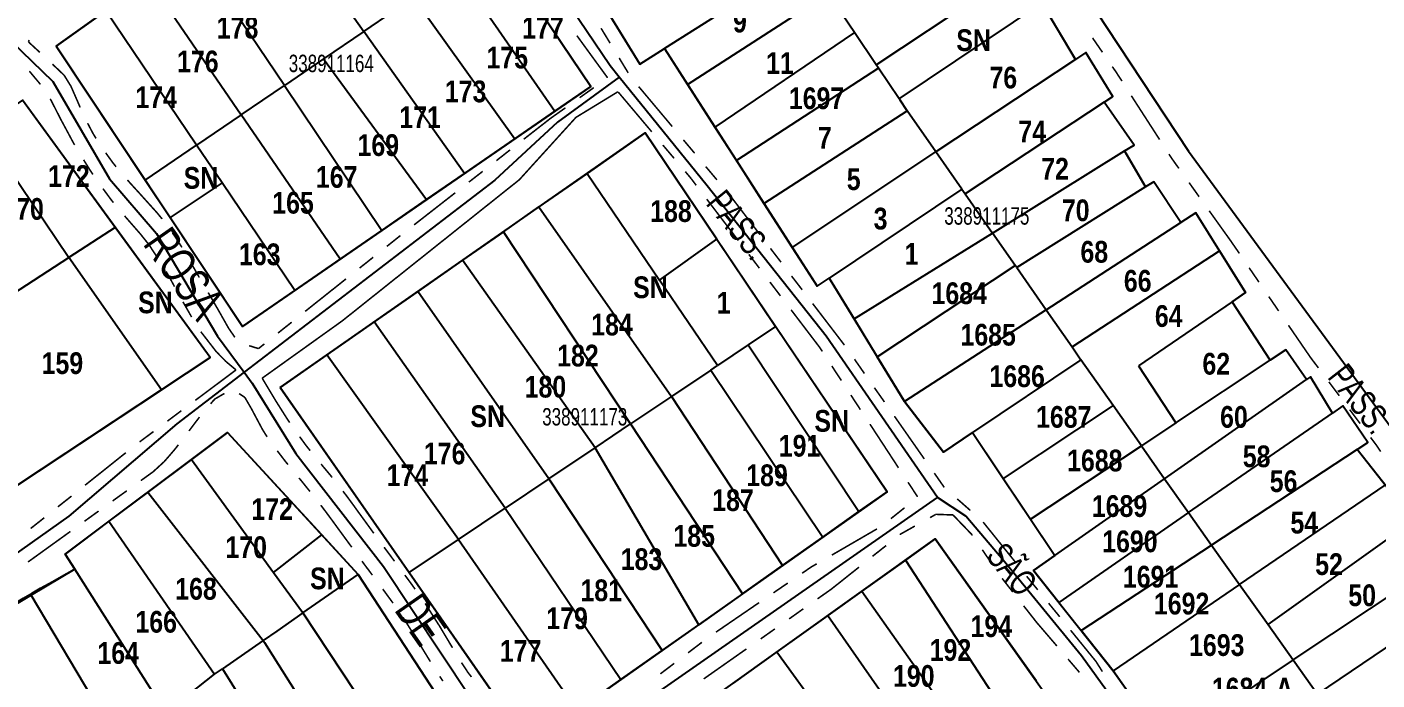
# Model space of a CAD drawing. Extents: x 204256 to 207861, y 4845615 to 4848347.
# Drawn here: x 207306.9 to 207462.1, y 4847581.7 to 4847656.8 of the extents above; entities that cross this region are included whole.
import ezdxf
from ezdxf.enums import TextEntityAlignment as Align

# ---------------------------------------------------------------- set-up
doc = ezdxf.new("R2010")
doc.units = 0
doc.header["$LTSCALE"] = 1.5
doc.header["$MEASUREMENT"] = 0
doc.linetypes.add('PHANTOMX2', pattern=[5, 2.5, -0.5, 0.5, -0.5, 0.5, -0.5])
doc.linetypes.add('TRACO_25', pattern=[8, 3, -1, 1, -1, 1, -1])
for name, color, linetype in [('CD-MALHA-LOTES', 40, 'CONTINUOUS'), ('CD_TXT_QUADRA', 7, 'CONTINUOUS'), ('LM-LIM-SETOR-FISCAL', 7, 'CONTINUOUS'), ('RU-QUADRAS', 210, 'CONTINUOUS'), ('SV-EIXO-RUA-N-PAV', 6, 'CONTINUOUS'), ('SV-RUA-NAO-PAV-S-GUIA-C-GUIA', 7, 'PHANTOMX2'), ('SV-TXT-RUA-N-PAV-S-GUIA-C-GUIA', 7, 'CONTINUOUS'), ('Th_NmrPort', 7, 'CONTINUOUS')]:
    doc.layers.add(name, color=color, linetype=linetype)
doc.styles.add('ARIAL', font='ARIAL.TTF')
doc.styles.get("Standard").update_dxf_attribs({"font": 'swisscbo.ttf'})
doc.linetypes.add('Limite', pattern='A,20,-3,[130,ltypeshp.shx,S=6.35,R=0,X=0,Y=0],-3,20', length=46)

msp = doc.modelspace()

# ---------------------------------------------------------------- linework, layer by layer
at = {"layer": 'CD-MALHA-LOTES', "linetype": 'Continuous'}
for p, q in [((207334.51, 4847671.92), (207345.6, 4847656.26)), ((207336.47, 4847650.05), (207325.89, 4847665.76)), ((207396.39, 4847664.55), (207380.18, 4847654.31)), ((207356.24, 4847663.49), (207367.57, 4847647.1)), ((207404.55, 4847652.41), (207420.71, 4847663.17)), ((207320.89, 4847662.19), (207331.5, 4847646.68)), ((207351.36, 4847660.18), (207362.96, 4847643.92)), ((207382.85, 4847650.15), (207399.03, 4847660.62)), ((207402.04, 4847656.15), (207399.03, 4847660.62)), ((207315.91, 4847658.62), (207310.22, 4847654.56)), ((207326.36, 4847643.18), (207315.91, 4847658.62)), ((207345.6, 4847656.26), (207349.1, 4847658.64)), ((207407.16, 4847648.53), (207423.6, 4847659.51)), ((207423.6, 4847659.51), (207427.46, 4847653.05)), ((207374.16, 4847657.69), (207377.33, 4847652.51)), ((207345.6, 4847656.26), (207340.96, 4847653.11)), ((207357.18, 4847639.93), (207345.6, 4847656.26)), ((207402.04, 4847656.15), (207385.99, 4847645.27)), ((207404.55, 4847652.41), (207402.04, 4847656.15)), ((207310.22, 4847654.56), (207320.46, 4847639.17)), ((207377.33, 4847652.51), (207380.18, 4847654.31)), ((207380.18, 4847654.31), (207382.85, 4847650.15)), ((207340.96, 4847653.11), (207336.47, 4847650.05)), ((207340.96, 4847653.11), (207352.82, 4847636.92)), ((207404.79, 4847652.05), (207388.46, 4847641.41)), ((207404.79, 4847652.05), (207404.55, 4847652.41)), ((207407.16, 4847648.53), (207404.79, 4847652.05)), ((207427.46, 4847653.05), (207411.4, 4847642.4)), ((207331.5, 4847646.68), (207336.47, 4847650.05)), ((207336.47, 4847650.05), (207347.69, 4847633.38)), ((207382.85, 4847650.15), (207385.99, 4847645.27)), ((207407.28, 4847648.36), (207407.16, 4847648.53)), ((207408.11, 4847647.15), (207407.28, 4847648.36)), ((207430.76, 4847648.13), (207414.77, 4847637.6)), ((207331.5, 4847646.68), (207326.36, 4847643.18)), ((207342.87, 4847630.06), (207331.5, 4847646.68)), ((207362.96, 4847643.92), (207367.57, 4847647.1)), ((207391.62, 4847636.49), (207408.11, 4847647.15)), ((207411.4, 4847642.4), (207408.11, 4847647.15)), ((207301.63, 4847645.15), (207311.67, 4847630.26)), ((207385.99, 4847645.27), (207388.46, 4847641.41)), ((207320.46, 4847639.17), (207326.36, 4847643.18)), ((207329.29, 4847638.85), (207326.36, 4847643.18)), ((207357.18, 4847639.93), (207362.96, 4847643.92)), ((207388.46, 4847641.41), (207391.62, 4847636.49)), ((207394.88, 4847631.42), (207411.4, 4847642.4)), ((207414.39, 4847638.14), (207411.4, 4847642.4)), ((207417.92, 4847633.08), (207433.11, 4847642.53)), ((207433.11, 4847642.53), (207435.52, 4847638.4)), ((207352.82, 4847636.92), (207357.18, 4847639.93)), ((207371.28, 4847639.94), (207365.74, 4847636.08)), ((207371.28, 4847639.94), (207379.61, 4847627.65)), ((207320.46, 4847639.17), (207323.32, 4847634.86)), ((207329.29, 4847638.85), (207323.32, 4847634.86)), ((207337.67, 4847626.47), (207329.29, 4847638.85)), ((207414.39, 4847638.14), (207399.12, 4847627.89)), ((207414.39, 4847638.14), (207414.77, 4847637.6)), ((207435.52, 4847638.4), (207420.71, 4847629.1)), ((207347.69, 4847633.38), (207352.82, 4847636.92)), ((207391.62, 4847636.49), (207394.88, 4847631.42)), ((207414.77, 4847637.6), (207417.92, 4847633.08)), ((207361.65, 4847633.22), (207365.74, 4847636.08)), ((207365.74, 4847636.08), (207380.98, 4847614.28)), ((207317.01, 4847633.73), (207311.67, 4847630.26)), ((207323.32, 4847634.86), (207331.66, 4847622.32)), ((207342.87, 4847630.06), (207347.69, 4847633.38)), ((207424.1, 4847624.26), (207439.59, 4847634.29)), ((207361.65, 4847633.22), (207356.97, 4847629.97)), ((207376.27, 4847611.11), (207361.65, 4847633.22)), ((207379.61, 4847627.65), (207386.21, 4847632.37)), ((207386.21, 4847632.37), (207392.97, 4847622.34)), ((207401.99, 4847623.19), (207417.92, 4847633.08)), ((207420.53, 4847629.36), (207417.92, 4847633.08)), ((207394.88, 4847631.42), (207397.74, 4847626.97)), ((207427.06, 4847619.97), (207444.02, 4847631.01)), ((207444.02, 4847631.01), (207447, 4847626.22)), ((207304.44, 4847625.55), (207311.67, 4847630.26)), ((207322.32, 4847615.04), (207311.67, 4847630.26)), ((207337.67, 4847626.47), (207342.87, 4847630.06)), ((207356.97, 4847629.97), (207351.81, 4847626.37)), ((207372.21, 4847608.38), (207356.97, 4847629.97)), ((207404.65, 4847618.84), (207420.53, 4847629.36)), ((207420.71, 4847629.1), (207420.53, 4847629.36)), ((207420.71, 4847629.1), (207424.1, 4847624.26)), ((207386.27, 4847617.83), (207379.61, 4847627.65)), ((207397.74, 4847626.97), (207399.12, 4847627.89)), ((207399.12, 4847627.89), (207401.99, 4847623.19)), ((207331.66, 4847622.32), (207337.67, 4847626.47)), ((207351.81, 4847626.37), (207346.81, 4847622.88)), ((207366.89, 4847604.81), (207351.81, 4847626.37)), ((207447, 4847626.22), (207445.47, 4847625.17)), ((207424.1, 4847624.26), (207407.79, 4847613.71)), ((207424.1, 4847624.26), (207427.06, 4847619.97)), ((207445.47, 4847625.17), (207434.72, 4847617.79)), ((207449.85, 4847618.44), (207445.47, 4847625.17)), ((207346.81, 4847622.88), (207341.33, 4847619.06)), ((207361.86, 4847601.43), (207346.81, 4847622.88)), ((207401.99, 4847623.19), (207404.65, 4847618.84)), ((207392.97, 4847622.34), (207389.82, 4847620.22)), ((207389.82, 4847620.22), (207386.27, 4847617.83)), ((207389.82, 4847620.22), (207402.55, 4847601.03)), ((207427.06, 4847619.97), (207428.08, 4847618.5)), ((207341.33, 4847619.06), (207335.98, 4847615.32)), ((207356.48, 4847597.81), (207341.33, 4847619.06)), ((207407.79, 4847613.71), (207404.65, 4847618.84)), ((207428.08, 4847618.5), (207415.6, 4847610.13)), ((207431.8, 4847613.25), (207428.08, 4847618.5)), ((207439.01, 4847611.25), (207449.85, 4847618.44)), ((207385.5, 4847617.31), (207380.98, 4847614.28)), ((207385.5, 4847617.31), (207386.27, 4847617.83)), ((207385.5, 4847617.31), (207398.39, 4847598.09)), ((207434.72, 4847617.79), (207439.01, 4847611.25)), ((207305.8, 4847604.11), (207322.32, 4847615.04)), ((207335.98, 4847615.32), (207350.82, 4847594.01)), ((207437.7, 4847604.8), (207454.02, 4847616.21)), ((207380.98, 4847614.28), (207376.27, 4847611.11)), ((207380.98, 4847614.28), (207393.75, 4847594.82)), ((207412.26, 4847607.88), (207407.79, 4847613.71)), ((207431.8, 4847613.25), (207419.15, 4847604.83)), ((207435.04, 4847608.61), (207431.8, 4847613.25)), ((207440.46, 4847600.92), (207457.03, 4847612.37)), ((207372.21, 4847608.38), (207376.27, 4847611.11)), ((207376.27, 4847611.11), (207389.17, 4847591.59)), ((207415.6, 4847610.13), (207412.26, 4847607.88)), ((207415.6, 4847610.13), (207419.15, 4847604.83)), ((207439.01, 4847611.25), (207435.04, 4847608.61)), ((207422.29, 4847600.15), (207435.04, 4847608.61)), ((207435.04, 4847608.61), (207437.7, 4847604.8)), ((207325.78, 4847607.04), (207320.76, 4847603.27)), ((207325.78, 4847607.04), (207335.22, 4847594.04)), ((207366.89, 4847604.81), (207372.21, 4847608.38)), ((207384.12, 4847588.02), (207372.21, 4847608.38)), ((207459.86, 4847608.19), (207443.11, 4847597.19)), ((207463.08, 4847604.09), (207459.86, 4847608.19)), ((207366.89, 4847604.81), (207361.86, 4847601.43)), ((207419.15, 4847604.83), (207422.29, 4847600.15)), ((207425.09, 4847595.98), (207437.7, 4847604.8)), ((207437.7, 4847604.8), (207440.46, 4847600.92)), ((207446.33, 4847592.66), (207463.08, 4847604.09)), ((207320.76, 4847603.27), (207316.27, 4847599.92)), ((207320.76, 4847603.27), (207334.02, 4847586.2)), ((207356.48, 4847597.81), (207361.86, 4847601.43)), ((207361.86, 4847601.43), (207375.16, 4847581.71)), ((207398.39, 4847598.09), (207402.55, 4847601.03)), ((207440.46, 4847600.92), (207425.53, 4847590.58)), ((207440.46, 4847600.92), (207443.11, 4847597.19)), ((207316.27, 4847599.92), (207328.44, 4847582.33)), ((207422.29, 4847600.15), (207425.09, 4847595.98)), ((207449.61, 4847588.03), (207466.32, 4847599.98)), ((207335.22, 4847594.04), (207340.77, 4847598.37)), ((207344.97, 4847593.8), (207340.77, 4847598.37)), ((207350.82, 4847594.01), (207356.48, 4847597.81)), ((207356.48, 4847597.81), (207370.14, 4847578.17)), ((207393.75, 4847594.82), (207398.39, 4847598.09)), ((207428.12, 4847587.34), (207443.11, 4847597.19)), ((207443.11, 4847597.19), (207446.33, 4847592.66)), ((207389.17, 4847591.59), (207393.75, 4847594.82)), ((207407.89, 4847595.46), (207402.87, 4847591.87)), ((207407.89, 4847595.46), (207418.85, 4847578.67)), ((207422.61, 4847594.25), (207425.09, 4847595.98)), ((207452.49, 4847583.98), (207469.86, 4847595.54)), ((207312.35, 4847594.41), (207307.32, 4847591.41)), ((207322.79, 4847577.96), (207312.35, 4847594.41)), ((207335.22, 4847594.04), (207338.53, 4847589.48)), ((207338.6, 4847589.38), (207344.97, 4847593.8)), ((207350.82, 4847594.01), (207364.59, 4847574.25)), ((207425.53, 4847590.58), (207422.61, 4847594.25)), ((207389.17, 4847591.59), (207384.12, 4847588.02)), ((207402.87, 4847591.87), (207398.99, 4847589.09)), ((207402.87, 4847591.87), (207414.39, 4847575.59)), ((207446.33, 4847592.66), (207431.79, 4847582.73)), ((207446.33, 4847592.66), (207449.61, 4847588.03)), ((207307.32, 4847591.41), (207301.73, 4847588.07)), ((207317.64, 4847574.13), (207307.32, 4847591.41)), ((207425.53, 4847590.58), (207428.12, 4847587.34)), ((207455.31, 4847580.02), (207471.65, 4847591.16)), ((207338.6, 4847589.38), (207335.58, 4847587.28)), ((207338.6, 4847589.38), (207351.82, 4847569.43)), ((207398.99, 4847589.09), (207393.12, 4847584.89)), ((207398.99, 4847589.09), (207410.35, 4847572.79)), ((207335.58, 4847587.28), (207334.02, 4847586.2)), ((207379.93, 4847585.07), (207384.12, 4847588.02)), ((207431.79, 4847582.73), (207428.12, 4847587.34)), ((207449.61, 4847588.03), (207452.49, 4847583.98)), ((207334.02, 4847586.2), (207329.33, 4847582.94)), ((207334.02, 4847586.2), (207334.19, 4847585.98)), ((207334.19, 4847585.98), (207346.88, 4847565.9)), ((207375.16, 4847581.71), (207379.93, 4847585.07)), ((207393.12, 4847584.89), (207388.1, 4847581.3)), ((207393.12, 4847584.89), (207404.73, 4847568.91)), ((207452.49, 4847583.98), (207437.84, 4847574.22)), ((207452.49, 4847583.98), (207455.31, 4847580.02)), ((207324.57, 4847579.26), (207328.44, 4847582.33)), ((207328.44, 4847582.33), (207329.33, 4847582.94)), ((207329.33, 4847582.94), (207342.18, 4847562.55)), ((207435.25, 4847577.83), (207431.79, 4847582.73)), ((207370.14, 4847578.17), (207375.16, 4847581.71))]:
    msp.add_line(p, q, dxfattribs=at)
for points in [[(207367.57, 4847647.1), (207371.7, 4847649.95), (207360.59, 4847666.45)], [(207430.76, 4847648.13), (207431.74, 4847648.77), (207428.64, 4847653.85), (207427.46, 4847653.05)], [(207317.01, 4847633.73), (207306.36, 4847648.35), (207301.63, 4847645.15)], [(207433.11, 4847642.53), (207434.22, 4847643.2), (207430.76, 4847648.13)], [(207386.21, 4847632.37), (207377.96, 4847644.6), (207371.28, 4847639.94)], [(207439.59, 4847634.29), (207436.45, 4847638.98), (207435.52, 4847638.4)], [(207444.02, 4847631.01), (207441.29, 4847635.39), (207439.59, 4847634.29)], [(207322.32, 4847615.04), (207327.93, 4847618.75), (207317.01, 4847633.73)], [(207402.55, 4847601.03), (207405.8, 4847603.32), (207392.97, 4847622.34)], [(207454.02, 4847616.21), (207451.65, 4847619.64), (207449.85, 4847618.44)], [(207457.03, 4847612.37), (207454.5, 4847616.55), (207454.02, 4847616.21)], [(207459.86, 4847608.19), (207461.08, 4847608.99), (207458.22, 4847613.2), (207457.03, 4847612.37)], [(207340.77, 4847598.37), (207329.94, 4847610.15), (207325.78, 4847607.04)], [(207366.89, 4847604.81), (207366.96, 4847604.7), (207379.93, 4847585.07)], [(207316.27, 4847599.92), (207311.24, 4847596.15), (207312.35, 4847594.41)], [(207422.96, 4847581.51), (207411.31, 4847597.91), (207407.89, 4847595.46)], [(207351.82, 4847569.43), (207357.98, 4847573.82), (207344.97, 4847593.8)], [(207338.6, 4847589.38), (207338.53, 4847589.48)]]:
    msp.add_lwpolyline(points, dxfattribs=at)
at = {"layer": 'LM-LIM-SETOR-FISCAL', "linetype": 'Limite', "ltscale": 0.1, "const_width": 0.13, "flags": 128}
msp.add_lwpolyline([(204255.91, 4845774.54), (204446.84, 4845974), (204535.1, 4846039.96), (204560.77, 4846069.41), (204570.54, 4846097.54), (204632.4, 4846153.82), (204654.94, 4846153.05), (205078.23, 4846433.21), (204983.84, 4846565.04), (204273.38, 4846554.21), (204347.03, 4846594.12), (204378.32, 4846626.2), (204398.13, 4846660.67), (204526.98, 4846971.03), (204438.64, 4847114.19), (204402.08, 4847237.98), (204373.18, 4847447.79), (204373.2, 4847552.6), (204365.79, 4847552.5), (205446.22, 4847576.17), (205460.3, 4847496.97), (205556.14, 4847515.7), (205660.88, 4847539.89), (205654.63, 4847591.47), (205807.66, 4847598.84), (205876.3, 4847605.11), (205880.92, 4847594.37), (205947.96, 4847607.22), (205959.47, 4847609.16), (205968.56, 4847603.73), (205972.79, 4847599.34), (206017.95, 4847599.66), (206211.07, 4847610.99), (206253.35, 4847609.47), (206274.49, 4847604.21), (206283.85, 4847619.28), (206186.17, 4847750.07), (206524.96, 4848001.52), (206519.68, 4848013.26), (206960.49, 4848346.74), (206966.87, 4848336.83), (206987.16, 4848307.84), (207005.71, 4848281.99), (207017.4, 4848267.11), (206974.73, 4848235.13), (206955.48, 4848219.86), (206950.26, 4848216.07), (206955.58, 4848209.27), (206959.42, 4848202.77), (206982.67, 4848172.12), (206995.35, 4848155.22), (207005.92, 4848142.54), (207020.41, 4848120.82), (207031.95, 4848105.77), (207060.87, 4848065.4), (207066.5, 4848058.01), (207069.11, 4848053.33), (207069.26, 4848049.8), (207069.37, 4848045.04), (207075.04, 4848034.33), (207087.01, 4848019.05), (207090.77, 4848014.03), (207100.06, 4848001.48), (207111.59, 4847986.15), (207126.09, 4847965.9), (207130.37, 4847960.22), (207134.22, 4847955.66), (207145.03, 4847940.16), (207159.13, 4847921.36), (207169.47, 4847906.92), (207186.34, 4847883.83), (207193.03, 4847885.67), (207202.51, 4847892.47), (207242.67, 4847921.29), (207248.23, 4847915.4), (207260.72, 4847896.98), (207285.87, 4847860.83), (207310.76, 4847826.26), (207315.6, 4847819.35), (207328.91, 4847799.72), (207333.8, 4847793.43), (207340.01, 4847785.42), (207350.49, 4847771.92), (207365.1, 4847750.55), (207367.63, 4847745.51), (207368.81, 4847743.14), (207390.62, 4847713.26), (207400.06, 4847698.96), (207410.24, 4847685.38), (207427.79, 4847661.69), (207431.06, 4847656.73), (207440.44, 4847642.51), (207457.67, 4847619.01), (207463.75, 4847610.71), (207498.88, 4847562.81), (207506.17, 4847553.18), (207511.91, 4847545.61), (207531.85, 4847519.47), (207540.14, 4847507.78), (207556.36, 4847486.66), (207571.87, 4847465.34), (207564.83, 4847458.43), (207551.89, 4847445.71), (207534.74, 4847428.33), (207518.94, 4847409.14), (207499.11, 4847384.81), (207498.17, 4847383.65), (207496.47, 4847381.56), (207486.15, 4847368.88), (207482.26, 4847364.11), (207477.47, 4847358.01), (207465.6, 4847339.64), (207465.56, 4847339.57), (207453.37, 4847317.61), (207438.93, 4847286.56), (207430.8, 4847269.09), (207410.93, 4847225.64), (207406.21, 4847217.15), (207396.71, 4847200.13), (207391.02, 4847192.25), (207379.11, 4847175.75), (207360.52, 4847152.72), (207355.52, 4847146.52), (207336.47, 4847121.03), (207323.47, 4847103.64), (207318.06, 4847094.89), (207310.15, 4847082.08), (207305.19, 4847073.38), (207304.65, 4847072.43), (207303.79, 4847070.78), (207287.7, 4847039.93), (207271.61, 4847010.96), (207261.28, 4846991.91), (207237.73, 4846950.07), (207236, 4846947.01), (207246.02, 4846928.73), (207251.02, 4846918.92), (207261.83, 4846899.5), (207265.63, 4846893.3), (207284.85, 4846863.07), (207289.66, 4846855.66), (207307.47, 4846827.84), (207314.88, 4846816.63), (207320.06, 4846808.15), (207332.53, 4846791.25), (207339.11, 4846782.58), (207345.12, 4846773.87), (207348.76, 4846768.8), (207357.76, 4846756.36), (207363.08, 4846749.04), (207366.95, 4846743.73), (207375.37, 4846734.54), (207383.22, 4846728.41), (207384.7, 4846727.73), (207392.17, 4846724.3), (207394.9, 4846723.05), (207402.49, 4846720.73), (207417.51, 4846716.14), (207437.03, 4846709.56), (207455.89, 4846703.64), (207460.62, 4846701.8), (207464.4, 4846700.29), (207467.39, 4846699.09), (207481.11, 4846693.55), (207488.13, 4846690.92), (207492.95, 4846689.16), (207510.17, 4846679.84), (207529.47, 4846668.22), (207543.72, 4846659.45), (207561.49, 4846646.95), (207570.84, 4846639.98), (207577.05, 4846635.29), (207586.86, 4846628.1), (207606.11, 4846612.63), (207623.66, 4846599.69), (207639.45, 4846588.94), (207662.08, 4846572.67), (207671.27, 4846565.58), (207685.28, 4846561.61), (207697.24, 4846558.13), (207709.78, 4846554.65), (207731.23, 4846549.14), (207735.6, 4846547.91), (207745.02, 4846545.25), (207762.81, 4846541.24), (207775.65, 4846538.39), (207787.75, 4846535.54), (207783.77, 4846513.63), (207781.5, 4846502.37), (207779.56, 4846492.81), (207778.5, 4846480), (207783.13, 4846476.08), (207788.36, 4846474.34), (207788.71, 4846474.22), (207798.97, 4846471.45), (207842.08, 4846460.36), (207844.37, 4846459.93), (207847.21, 4846459.39), (207851.95, 4846457.87), (207854.6, 4846457.02), (207858.96, 4846455.96), (207860.74, 4846451.34), (207859.67, 4846437.09), (207856.83, 4846420), (207854.33, 4846403.63), (207846.53, 4846396.15), (207836.81, 4846356.4), (207833.21, 4846341.98), (207827.16, 4846317.88), (207806.6, 4846238.03), (207795.3, 4846194.29), (207792.57, 4846183.36), (207787.76, 4846165.39), (207754.01, 4846025.3), (207739.36, 4845961), (207739.21, 4845960.34), (207737.77, 4845953.31), (207733.28, 4845938.2), (207726.95, 4845910.14), (207723, 4845891.36), (207741.21, 4845886.65), (207760.55, 4845879.79), (207773.24, 4845875.33), (207781.18, 4845873.09), (207785.9, 4845871.77), (207797.77, 4845868.36), (207799.24, 4845867.93), (207814.84, 4845863.98), (207831.48, 4845857.74), (207850.72, 4845850.88), (207842.01, 4845830.09), (207833.57, 4845800.72), (207825.14, 4845777.91), (207814.83, 4845746.81), (207813.3, 4845742.3), (207812.54, 4845740.05), (207809.34, 4845729.53), (207804.2, 4845714.63), (207791.7, 4845677.75), (207783.5, 4845679.57), (207766.81, 4845685.02), (207754.43, 4845688.82), (207739.64, 4845691.3), (207722.13, 4845693.94), (207717.1, 4845694.68), (207690.08, 4845700.62), (207680.08, 4845702.89), (207670.03, 4845704.98), (207667.81, 4845700.16), (207660.99, 4845676.98), (207660.54, 4845673.8), (207657.39, 4845659.57), (207656.59, 4845656.53), (207655.95, 4845653.98), (207650.56, 4845639.59), (207647.27, 4845633.02), (207644.17, 4845622.85), (207641.37, 4845615.1), (207618.1, 4845615.4), (207601.33, 4845615.86), (207592.93, 4845615.82), (207543.69, 4845617.43), (207493.78, 4845618.83), (207471.28, 4845620.61), (207442.67, 4845621.38), (207409.05, 4845621.45), (207395.8, 4845621.64), (207345.61, 4845622.76), (207297.34, 4845623.66), (207294.87, 4845656.58), (207289.29, 4845728.51), (207262.54, 4845726.7), (207256.04, 4845726.92), (207223.17, 4845727.38), (207195.16, 4845729.67), (207135.61, 4845730.44), (207094.04, 4845731.93), (207071.52, 4845732.83), (207036.85, 4845734.18), (207004.87, 4845734.18), (206995.29, 4845734.45), (206955.41, 4845735.22), (205304.22, 4845806.54), (205065.89, 4845798.29), (204762.24, 4845774.02), (204255.91, 4845774.54)], close=True, dxfattribs=at)
at = {"layer": 'RU-QUADRAS', "color": 6, "linetype": 'Continuous'}
for points in [[(207310.22, 4847654.56), (207349.62, 4847682.72), (207371.7, 4847649.95), (207331.66, 4847622.32)], [(207335.98, 4847615.32), (207377.96, 4847644.6), (207405.8, 4847603.32), (207364.59, 4847574.25)], [(207369.77, 4847568.18), (207411.31, 4847597.91), (207433.51, 4847566.67), (207388.16, 4847532.96)]]:
    msp.add_lwpolyline(points, close=True, dxfattribs=at)
for points in [[(207368.12, 4847667.54), (207377.33, 4847652.51), (207380.18, 4847654.31), (207397.74, 4847626.97), (207399.12, 4847627.89), (207407.79, 4847613.71), (207412.26, 4847607.88), (207415.6, 4847610.13), (207425.09, 4847595.98), (207422.61, 4847594.25), (207431.79, 4847582.73), (207445.81, 4847563.01)], [(207466.32, 4847599.98), (207459.86, 4847608.19), (207461.08, 4847608.99), (207458.22, 4847613.2), (207457.03, 4847612.37), (207454.5, 4847616.55), (207454.02, 4847616.21), (207451.65, 4847619.64), (207449.85, 4847618.44), (207445.47, 4847625.17), (207447, 4847626.22), (207441.29, 4847635.39), (207439.59, 4847634.29), (207436.45, 4847638.98), (207435.51, 4847638.41), (207433.11, 4847642.53), (207434.22, 4847643.2), (207430.76, 4847648.13), (207431.74, 4847648.77), (207428.64, 4847653.85), (207427.46, 4847653.05), (207421.25, 4847663.53)], [(207305.8, 4847604.11), (207327.93, 4847618.75), (207306.36, 4847648.35)]]:
    msp.add_lwpolyline(points, dxfattribs=at)
msp.add_lwpolyline([(207282.03, 4847574.98, -0.034189), (207312.35, 4847594.41), (207311.24, 4847596.15), (207329.94, 4847610.15), (207344.96, 4847593.81), (207357.98, 4847573.82), (207332.46, 4847555.57), (207319.93, 4847551.05), (207320.59, 4847549.48), (207310.2, 4847543.25), (207310.58, 4847542.48), (207291.34, 4847530.21)], format="xyb", dxfattribs=at)
at = {"layer": 'SV-EIXO-RUA-N-PAV'}
for points in [[(207242.67, 4847921.29), (207248.23, 4847915.4), (207310.76, 4847826.26), (207315.6, 4847819.35), (207328.91, 4847799.72), (207350.49, 4847771.92), (207365.1, 4847750.55), (207367.63, 4847745.51), (207368.81, 4847743.14), (207390.62, 4847713.26), (207427.79, 4847661.69), (207431.06, 4847656.73), (207440.44, 4847642.51), (207498.88, 4847562.81), (207546.2, 4847500.33), (207571.87, 4847465.34)], [(207459.7, 4847543.73), (207443.66, 4847564.81), (207438.8, 4847569.86), (207435.19, 4847572.2), (207433.21, 4847577.43), (207428.16, 4847584.46), (207419.15, 4847595.45), (207414.83, 4847600.5), (207411.58, 4847602.66), (207398.79, 4847621.22), (207385.09, 4847638.52), (207374.98, 4847651), (207373.92, 4847652.31), (207355.9, 4847678.98), (207352.48, 4847684.2), (207342.56, 4847699.34), (207320.26, 4847729.61), (207313.28, 4847739.08), (207288.41, 4847773.5), (207263.9, 4847806.57), (207236.42, 4847843.6), (207220.38, 4847865.77), (207202.51, 4847892.47)], [(207274.98, 4847700.69), (207295.62, 4847668.71), (207304.45, 4847655.73), (207305.04, 4847655.16), (207309.85, 4847650.5), (207316.34, 4847639.33), (207321.75, 4847633.02), (207328.78, 4847621.22), (207331.83, 4847617.06), (207332.74, 4847615.81), (207337.79, 4847607.7), (207347.88, 4847594.73), (207357.79, 4847579.77), (207363.38, 4847572.02), (207365.03, 4847570.44), (207367.34, 4847568.24), (207377.52, 4847549.4), (207387.98, 4847527.6)], [(207374.98, 4847651), (207367.88, 4847645.82), (207360.67, 4847639.15), (207331.83, 4847617.06), (207324.09, 4847611.13), (207311.66, 4847600.5), (207256.51, 4847561.39), (207217.49, 4847536.79), (207215.72, 4847534.76), (207215.29, 4847534.03), (207211.55, 4847529.94), (207182.71, 4847509.94), (207159.47, 4847491.02), (207069.99, 4847422.08), (207011.33, 4847380.54), (206974.21, 4847356.58), (206955.45, 4847341.36)], [(206955.45, 4847279.71), (206995.65, 4847309.27), (207028.09, 4847331.26), (207055.3, 4847351.62), (207089.54, 4847376.67), (207128.74, 4847404.87), (207201.19, 4847460.92), (207238.4, 4847489.66), (207241.6, 4847492.19), (207248.67, 4847497.41), (207286.88, 4847520.12), (207337.43, 4847552.83), (207365.03, 4847570.44), (207368.78, 4847572.83), (207411.58, 4847602.66)]]:
    msp.add_lwpolyline(points, dxfattribs=at)
at = {"layer": 'SV-RUA-NAO-PAV-S-GUIA-C-GUIA', "const_width": 0.18}
for points in [[(207372.89, 4847656.63), (207373.93, 4847654.92)], [(207307.11, 4847655.28), (207307.03, 4847655.06)], [(207307.03, 4847655.06), (207308.33, 4847653.86)], [(207373.64, 4847650.93), (207370.11, 4847655.78)], [(207430.56, 4847653.87), (207429.42, 4847655.52)], [(207309.79, 4847652.5), (207310.52, 4847651.81)], [(207374.97, 4847653.21), (207376.01, 4847651.5)], [(207432.09, 4847651.65), (207431.69, 4847652.22)], [(207308.41, 4847650.17), (207307.13, 4847651.7)], [(207310.52, 4847651.81), (207311.13, 4847651.23)], [(207311.13, 4847651.23), (207311.74, 4847650.24)], [(207432.25, 4847651.4), (207432.09, 4847651.65)], [(207432.8, 4847650.56), (207432.25, 4847651.4)], [(207311.74, 4847650.24), (207311.92, 4847649.95)], [(207311.92, 4847649.95), (207312.98, 4847647.52)], [(207370.42, 4847648.64), (207372.05, 4847649.8)], [(207378.72, 4847644.72), (207374.85, 4847649.31)], [(207377.22, 4847649.92), (207381.08, 4847645.32)], [(207437.13, 4847643.83), (207433.88, 4847648.87)], [(207309.58, 4847648.43), (207309.53, 4847648.51)], [(207309.99, 4847647.63), (207309.58, 4847648.43)], [(207310.84, 4847645.97), (207309.99, 4847647.63)], [(207367.05, 4847646.25), (207368.79, 4847647.48)], [(207310.91, 4847645.85), (207310.84, 4847645.97)], [(207312.23, 4847643.39), (207310.91, 4847645.85)], [(207364, 4847643.87), (207366.36, 4847645.71)], [(207366.36, 4847645.71), (207367.05, 4847646.25)], [(207313.83, 4847645.71), (207314.3, 4847644.82)], [(207314.3, 4847644.82), (207314.46, 4847644.52)], [(207314.46, 4847644.52), (207314.8, 4847643.96)], [(207312.34, 4847643.21), (207312.23, 4847643.39)], [(207360.85, 4847641.4), (207362.42, 4847642.64)], [(207381.29, 4847641.67), (207380, 4847643.19)], [(207382.36, 4847643.79), (207383.65, 4847642.26)], [(207313.94, 4847640.58), (207313.37, 4847641.5)], [(207315.91, 4847642.3), (207316.5, 4847641.49)], [(207316.5, 4847641.49), (207316.74, 4847641.15)], [(207316.74, 4847641.15), (207317.11, 4847640.7)], [(207438.51, 4847641.69), (207438.21, 4847642.15)], [(207438.77, 4847641.32), (207438.51, 4847641.69)], [(207439.35, 4847640.51), (207438.77, 4847641.32)], [(207314.44, 4847639.81), (207313.94, 4847640.58)], [(207357.69, 4847638.94), (207359.27, 4847640.17)], [(207383.18, 4847639.43), (207382.58, 4847640.14)], [(207384.93, 4847640.72), (207386.22, 4847639.19)], [(207316.54, 4847636.9), (207315.6, 4847638.18)], [(207318.41, 4847639.18), (207318.69, 4847638.86)], [(207318.69, 4847638.86), (207319.75, 4847637.7)], [(207383.23, 4847639.37), (207383.18, 4847639.43)], [(207383.83, 4847638.57), (207383.23, 4847639.37)], [(207441.68, 4847637.25), (207440.52, 4847638.88)], [(207316.8, 4847636.58), (207316.54, 4847636.9)], [(207319.75, 4847637.7), (207319.84, 4847637.6)], [(207319.84, 4847637.6), (207321.76, 4847635.47)], [(207351.39, 4847634.02), (207356.12, 4847637.71)], [(207388.68, 4847632.21), (207385.04, 4847636.98)], [(207387.51, 4847637.66), (207387.69, 4847637.44)], [(207387.69, 4847637.44), (207391.16, 4847632.9)], [(207318.87, 4847634.15), (207318.08, 4847635.05)], [(207321.76, 4847635.47), (207321.84, 4847635.38)], [(207321.84, 4847635.38), (207322.4, 4847634.7)], [(207445.38, 4847632.08), (207442.84, 4847635.63)], [(207319.4, 4847633.54), (207318.87, 4847634.15)], [(207319.86, 4847633.02), (207319.4, 4847633.54)], [(207320.05, 4847632.78), (207319.86, 4847633.02)], [(207320.88, 4847631.75), (207320.05, 4847632.78)], [(207321.25, 4847631.18), (207320.88, 4847631.75)], [(207323.59, 4847633.09), (207324.1, 4847632.35)], [(207324.1, 4847632.35), (207324.68, 4847631.42)], [(207348.25, 4847631.54), (207349.81, 4847632.79)], [(207445.74, 4847631.55), (207445.38, 4847632.08)], [(207321.8, 4847630.35), (207321.25, 4847631.18)], [(207345.12, 4847629.05), (207346.68, 4847630.29)], [(207391.1, 4847629.03), (207389.89, 4847630.62)], [(207392.37, 4847631.31), (207393.59, 4847629.72)], [(207446.31, 4847630.73), (207445.74, 4847631.55)], [(207323.27, 4847627.94), (207322.86, 4847628.66)], [(207325.69, 4847629.69), (207326.19, 4847628.82)], [(207326.19, 4847628.82), (207326.57, 4847628.15)], [(207448.56, 4847627.43), (207447.43, 4847629.08)], [(207323.35, 4847627.79), (207323.27, 4847627.94)], [(207323.83, 4847626.91), (207323.35, 4847627.79)], [(207326.57, 4847628.15), (207326.68, 4847627.96)], [(207338.86, 4847624.07), (207343.55, 4847627.8)], [(207393.52, 4847625.85), (207392.31, 4847627.44)], [(207394.8, 4847628.13), (207396.02, 4847626.55)], [(207327.7, 4847626.23), (207327.98, 4847625.75)], [(207327.98, 4847625.75), (207328.7, 4847624.5)], [(207450.82, 4847624.12), (207449.69, 4847625.77)], [(207325.79, 4847623.42), (207324.8, 4847625.16)], [(207328.7, 4847624.5), (207328.79, 4847624.35)], [(207328.79, 4847624.35), (207329.69, 4847622.76)], [(207398.02, 4847619.94), (207394.74, 4847624.25)], [(207397.23, 4847624.96), (207400.88, 4847620.19)], [(207329.69, 4847622.76), (207330.05, 4847622.12)], [(207335.73, 4847621.57), (207337.3, 4847622.82)], [(207454.45, 4847618.82), (207451.95, 4847622.47)], [(207328.66, 4847619.39), (207326.85, 4847621.73)], [(207330.05, 4847622.12), (207330.77, 4847621.08)], [(207328.7, 4847619.36), (207328.66, 4847619.39)], [(207329.72, 4847618.32), (207328.7, 4847619.36)], [(207332.41, 4847620.12), (207333.37, 4847619.82)], [(207333.37, 4847619.82), (207333.48, 4847619.78)], [(207333.48, 4847619.78), (207334.17, 4847620.33)], [(207333.48, 4847619.78), (207333.48, 4847619.78)], [(207398.34, 4847619.46), (207398.02, 4847619.94)], [(207330.13, 4847617.97), (207329.72, 4847618.32)], [(207330.9, 4847617.33), (207330.13, 4847617.97)], [(207400.53, 4847616.11), (207399.43, 4847617.78)], [(207402.04, 4847618.56), (207403.18, 4847616.92)], [(207454.79, 4847618.36), (207454.45, 4847618.82)], [(207455.4, 4847617.56), (207454.79, 4847618.36)], [(207326.22, 4847613.83), (207330.22, 4847616.82)], [(207330.22, 4847616.82), (207330.9, 4847617.33)], [(207333.91, 4847616.38), (207334.94, 4847614.66)], [(207334.94, 4847614.66), (207335.45, 4847613.81)], [(207404.33, 4847615.28), (207405.48, 4847613.65)], [(207457.8, 4847614.36), (207456.6, 4847615.96)], [(207328.46, 4847613.98), (207327.98, 4847613.44)], [(207328.7, 4847614.12), (207328.46, 4847613.98)], [(207329.56, 4847614.62), (207328.7, 4847614.12)], [(207331.91, 4847614.18), (207331.26, 4847614.61)], [(207332.02, 4847613.99), (207331.91, 4847614.18)], [(207332.68, 4847612.86), (207332.02, 4847613.99)], [(207335.45, 4847613.81), (207336.52, 4847612.12)], [(207402.72, 4847612.76), (207401.62, 4847614.44)], [(207323.01, 4847611.44), (207324.61, 4847612.64)], [(207326.7, 4847611.9), (207326.24, 4847611.31)], [(207333, 4847612.25), (207332.68, 4847612.86)], [(207334.01, 4847610.36), (207333, 4847612.25)], [(207336.52, 4847612.12), (207336.77, 4847611.73)], [(207336.77, 4847611.73), (207337.07, 4847611.28)], [(207406.63, 4847612.01), (207410.07, 4847607.09)], [(207460.2, 4847611.16), (207459, 4847612.76)], [(207319.81, 4847609.05), (207321.41, 4847610.24)], [(207326.24, 4847611.31), (207325.49, 4847610.31)], [(207334.48, 4847609.64), (207334.01, 4847610.36)], [(207407.1, 4847606.07), (207403.82, 4847611.09)], [(207324.27, 4847608.72), (207323.86, 4847608.19)], [(207338.22, 4847609.65), (207338.81, 4847608.84)], [(207338.81, 4847608.84), (207339.01, 4847608.57)], [(207339.01, 4847608.57), (207339.43, 4847608.05)], [(207462.04, 4847608.71), (207461.4, 4847609.56)], [(207462.56, 4847607.94), (207462.04, 4847608.71)], [(207313.54, 4847604.07), (207318.23, 4847607.81)], [(207322.99, 4847607.18), (207322.65, 4847606.79)], [(207323.86, 4847608.19), (207322.99, 4847607.18)], [(207336.61, 4847606.77), (207335.65, 4847608.02)], [(207321.25, 4847605.53), (207319.96, 4847604.6)], [(207321.43, 4847605.66), (207321.25, 4847605.53)], [(207321.56, 4847605.79), (207321.43, 4847605.66)], [(207322.65, 4847606.79), (207321.56, 4847605.79)], [(207336.88, 4847606.44), (207336.61, 4847606.77)], [(207340.69, 4847606.5), (207340.9, 4847606.24)], [(207340.9, 4847606.24), (207341.33, 4847605.73)], [(207341.33, 4847605.73), (207341.86, 4847605.09)], [(207411.22, 4847605.46), (207412.36, 4847603.82)], [(207338.44, 4847604.55), (207338.15, 4847604.9)], [(207338.78, 4847604.12), (207338.44, 4847604.55)], [(207339.39, 4847603.37), (207338.78, 4847604.12)], [(207341.86, 4847605.09), (207341.96, 4847604.96)], [(207409.3, 4847602.73), (207408.2, 4847604.4)], [(207310.41, 4847601.58), (207311.98, 4847602.82)], [(207318.34, 4847603.43), (207316.71, 4847602.26)], [(207339.41, 4847603.35), (207339.39, 4847603.37)], [(207343.2, 4847603.38), (207343.62, 4847602.84)], [(207343.62, 4847602.84), (207344.4, 4847601.78)], [(207413.86, 4847602.49), (207415.36, 4847601.17)], [(207315.09, 4847601.09), (207313.47, 4847599.92)], [(207340.75, 4847601.64), (207340.65, 4847601.77)], [(207341.25, 4847600.98), (207340.75, 4847601.64)], [(207341.65, 4847600.44), (207341.25, 4847600.98)], [(207344.4, 4847601.78), (207344.51, 4847601.63)], [(207344.51, 4847601.63), (207344.98, 4847600.97)], [(207344.98, 4847600.97), (207345.39, 4847600.41)], [(207406.23, 4847600.22), (207407.79, 4847601.47)], [(207411.4, 4847600.72), (207410.73, 4847600.34)], [(207411.63, 4847600.71), (207411.4, 4847600.72)], [(207413.37, 4847600.65), (207411.63, 4847600.71)], [(207307.28, 4847599.09), (207308.85, 4847600.33)], [(207341.85, 4847600.17), (207341.65, 4847600.44)], [(207343.42, 4847598.02), (207341.85, 4847600.17)], [(207345.39, 4847600.41), (207346.16, 4847599.35)], [(207346.16, 4847599.35), (207346.71, 4847598.59)], [(207408.98, 4847599.37), (207408.11, 4847598.88)], [(207413.55, 4847600.46), (207413.37, 4847600.65)], [(207415.55, 4847598.38), (207413.55, 4847600.46)], [(207416.84, 4847599.82), (207420.6, 4847595.15)], [(207311.85, 4847598.75), (207306.98, 4847595.24)], [(207343.62, 4847597.75), (207343.42, 4847598.02)], [(207344.21, 4847596.94), (207343.62, 4847597.75)], [(207346.71, 4847598.59), (207346.74, 4847598.54)], [(207399.43, 4847596.03), (207404.62, 4847599.04)], [(207407.31, 4847598.43), (207407.25, 4847598.38)], [(207408.11, 4847598.88), (207407.31, 4847598.43)], [(207415.61, 4847598.29), (207415.55, 4847598.38)], [(207347.93, 4847596.94), (207348.5, 4847596.18)], [(207348.5, 4847596.18), (207349.13, 4847595.33)], [(207405.68, 4847597.13), (207404.11, 4847595.89)], [(207417.87, 4847594.98), (207416.74, 4847596.64)], [(207345.95, 4847594.57), (207345.39, 4847595.33)], [(207345.99, 4847594.53), (207345.95, 4847594.57)], [(207346.58, 4847593.73), (207345.99, 4847594.53)], [(207396.02, 4847593.95), (207396.84, 4847594.51)], [(207396.84, 4847594.51), (207397.04, 4847594.65)], [(207397.04, 4847594.65), (207397.7, 4847595.03)], [(207402.55, 4847594.64), (207399.42, 4847592.15)], [(207350.32, 4847593.73), (207350.92, 4847592.92)], [(207350.92, 4847592.92), (207351.06, 4847592.73)], [(207420.25, 4847591.78), (207419.02, 4847593.35)], [(207421.85, 4847593.59), (207422.06, 4847593.33)], [(207422.06, 4847593.33), (207423.11, 4847592.04)], [(207348.96, 4847590.51), (207347.78, 4847592.12)], [(207351.06, 4847592.73), (207351.5, 4847592.11)], [(207392.72, 4847591.69), (207394.37, 4847592.82)], [(207399.3, 4847592.06), (207397.79, 4847591)], [(207399.42, 4847592.15), (207399.3, 4847592.06)], [(207352.65, 4847590.47), (207352.69, 4847590.41)], [(207352.69, 4847590.41), (207354.26, 4847587.94)], [(207386.11, 4847587.17), (207391.06, 4847590.56)], [(207396.15, 4847589.85), (207394.52, 4847588.69)], [(207423.02, 4847588.25), (207421.49, 4847590.2)], [(207424.37, 4847590.49), (207425.64, 4847588.94)], [(207350.33, 4847588.53), (207350.1, 4847588.87)], [(207350.64, 4847588.03), (207350.33, 4847588.53)], [(207351.91, 4847585.99), (207350.64, 4847588.03)], [(207354.26, 4847587.94), (207354.29, 4847587.9)], [(207354.29, 4847587.9), (207355.8, 4847585.37)], [(207392.88, 4847587.54), (207391.25, 4847586.39)], [(207423.36, 4847587.86), (207423.02, 4847588.25)], [(207425.31, 4847585.58), (207423.36, 4847587.86)], [(207426.9, 4847587.38), (207429.42, 4847584.28)], [(207352.22, 4847585.47), (207351.91, 4847585.99)], [(207352.69, 4847584.7), (207352.22, 4847585.47)], [(207382.9, 4847584.79), (207384.49, 4847586)], [(207389.61, 4847585.24), (207384.7, 4847581.79)], [(207352.74, 4847584.62), (207352.69, 4847584.7)], [(207353.26, 4847583.77), (207352.74, 4847584.62)], [(207356.84, 4847583.66), (207357.39, 4847582.82)], [(207427.91, 4847582.54), (207426.61, 4847584.06)], [(207429.42, 4847584.28), (207429.8, 4847583.82)], [(207429.8, 4847583.82), (207430.55, 4847582.63)], [(207354.69, 4847581.54), (207354.34, 4847582.08)], [(207357.39, 4847582.82), (207357.61, 4847582.48)], [(207357.61, 4847582.48), (207357.98, 4847582.02)], [(207379.71, 4847582.37), (207381.31, 4847583.58)]]:
    msp.add_lwpolyline(points, dxfattribs=at)
at = {"layer": 'SV-RUA-NAO-PAV-S-GUIA-C-GUIA', "linetype": 'TRACO_25', "const_width": 0.18, "flags": 128}
msp.add_lwpolyline([(207333.91, 4847616.38), (207343.13, 4847622.98), (207363.49, 4847639.21), (207370, 4847646.38), (207374.83, 4847649.33)], dxfattribs=at)

# ---------------------------------------------------------------- texts
at = {"layer": 'CD_TXT_QUADRA', "linetype": 'Continuous', "style": 'ARIAL', "width": 0.7}
for s, p in [('338911164', (207341.86, 4847652.59)), ('338911175', (207417.26, 4847635.04)), ('338911173', (207371.01, 4847611.94))]:
    msp.add_text(s, height=2, dxfattribs=at).set_placement(p, align=Align.MIDDLE)
at = {"layer": 'SV-TXT-RUA-N-PAV-S-GUIA-C-GUIA', "style": 'ARIAL', "width": 0.7}
for s, height, rotation, p in [('PASS.', 3, 309, (207384.85, 4847636.43)), ('ROSA', 4, 305, (207320.11, 4847631.82)), ('PASS.', 3, 308, (207456.35, 4847616.48)), ('SÃO', 3, 309, (207417.05, 4847595.86)), ('DE', 4, 305, (207349.01, 4847589.73))]:
    msp.add_text(s, height=height, rotation=rotation, dxfattribs=at).set_placement(p)
at = {"layer": 'Th_NmrPort', "color": 1}
for s, p in [('9', (207388.06, 4847657.4)), ('178', (207328.69, 4847656.7)), ('177', (207363.82, 4847656.7)), ('SN', (207413.75, 4847655.26)), ('176', (207324.12, 4847652.81)), ('175', (207359.71, 4847653.26)), ('11', (207391.87, 4847652.63)), ('76', (207417.56, 4847650.96)), ('173', (207354.92, 4847649.37)), ('174', (207319.33, 4847648.69)), ('1697', (207394.49, 4847648.58)), ('171', (207349.68, 4847646.4)), ('74', (207420.89, 4847644.76)), ('169', (207344.88, 4847643.19)), ('7', (207397.82, 4847644.04)), ('72', (207423.51, 4847640.47)), ('172', (207309.29, 4847639.63)), ('SN', (207324.88, 4847639.42)), ('167', (207340.09, 4847639.53)), ('5', (207401.15, 4847639.27)), ('170', (207304.02, 4847635.85)), ('165', (207335.07, 4847636.56)), ('188', (207378.54, 4847635.6)), ('70', (207425.89, 4847635.69)), ('3', (207404.24, 4847634.74)), ('163', (207331.24, 4847630.63)), ('1', (207407.81, 4847630.68)), ('68', (207428.03, 4847630.92)), ('66', (207433.02, 4847627.58)), ('SN', (207376.58, 4847626.84)), ('1684', (207410.9, 4847626.15)), ('SN', (207319.64, 4847625.1)), ('1', (207386.2, 4847625.06)), ('64', (207436.59, 4847623.53)), ('184', (207371.76, 4847622.55)), ('1685', (207414.23, 4847621.38)), ('159', (207308.54, 4847618.11)), ('182', (207367.84, 4847618.98)), ('1686', (207417.56, 4847616.61)), ('62', (207442.06, 4847618.04)), ('180', (207364.1, 4847615.4)), ('SN', (207357.86, 4847612.01)), ('1687', (207422.92, 4847611.93)), ('60', (207444.09, 4847611.93)), ('SN', (207397.43, 4847611.47)), ('176', (207352.51, 4847607.72)), ('191', (207393.33, 4847608.61)), ('58', (207446.7, 4847607.39)), ('1688', (207426.49, 4847606.91)), ('174', (207348.23, 4847605.21)), ('189', (207389.59, 4847605.21)), ('56', (207449.8, 4847604.53)), ('172', (207332.66, 4847601.32)), ('187', (207385.67, 4847602.35)), ('1689', (207429.34, 4847601.67)), ('54', (207452.18, 4847599.76)), ('185', (207381.21, 4847598.24)), ('170', (207329.68, 4847596.94)), ('1690', (207430.53, 4847597.61)), ('183', (207375.15, 4847595.56)), ('52', (207455.03, 4847594.99)), ('SN', (207339.42, 4847593.35)), ('1691', (207432.91, 4847593.55)), ('168', (207323.91, 4847592.15)), ('181', (207370.52, 4847591.98)), ('1692', (207436.48, 4847590.45)), ('50', (207458.84, 4847591.41)), ('179', (207366.59, 4847588.76)), ('166', (207319.33, 4847588.36)), ('194', (207415.39, 4847587.85)), ('1693', (207440.52, 4847585.68)), ('164', (207314.96, 4847584.77)), ('177', (207361.25, 4847585.01)), ('192', (207410.69, 4847585.11)), ('190', (207406.47, 4847582.13)), ('1684-A', (207443.14, 4847580.67))]:
    msp.add_text(s, height=2.5, dxfattribs=at).set_placement(p, align=Align.MIDDLE_LEFT)

doc.saveas('drawing.dxf')
